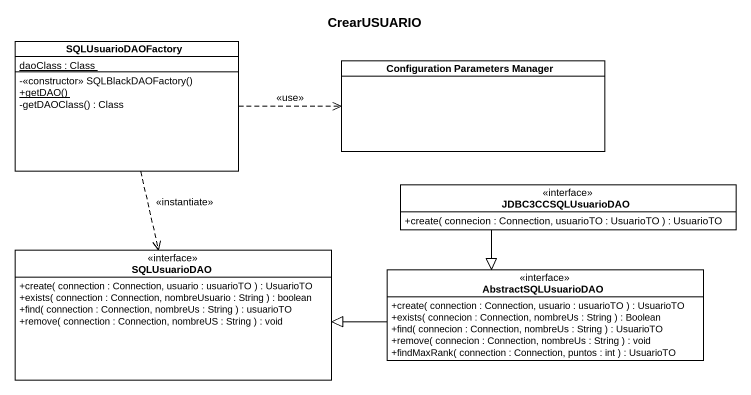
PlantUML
@startuml
title CrearUSUARIO
hide circle
hide empty members
skinparam classAttributeIconSize 0
class SQLUsuarioDAOFactory {
  {static} daoClass : Class
  -<<constructor>> SQLBlackDAOFactory()
  {static} +getDAO()
  -getDAOClass() : Class
}
class "Configuration Parameters Manager" as Configuration_Parameters
interface JDBC3CCSQLUsuarioDAO {
  +create( connecion : Connection, usuarioTO : UsuarioTO ) : UsuarioTO
}
interface SQLUsuarioDAO {
  +create( connection : Connection, usuario : usuarioTO ) : UsuarioTO
  +exists( connection : Connection, nombreUsuario : String ) : boolean
  +find( connection : Connection, nombreUs : String ) : usuarioTO
  +remove( connection : Connection, nombreUS : String ) : void
}
interface AbstractSQLUsuarioDAO {
  +create( connection : Connection, usuario : usuarioTO ) : UsuarioTO
  +exists( connecion : Connection, nombreUs : String ) : Boolean
  +find( connecion : Connection, nombreUs : String ) : UsuarioTO
  +remove( connecion : Connection, nombreUs : String ) : void
  +findMaxRank( connection : Connection, puntos : int ) : UsuarioTO
}
SQLUsuarioDAOFactory .right.> Configuration_Parameters : <<use>>
SQLUsuarioDAOFactory ..> SQLUsuarioDAO : <<instantiate>>
JDBC3CCSQLUsuarioDAO --|> AbstractSQLUsuarioDAO
AbstractSQLUsuarioDAO -left-|> SQLUsuarioDAO
@enduml
